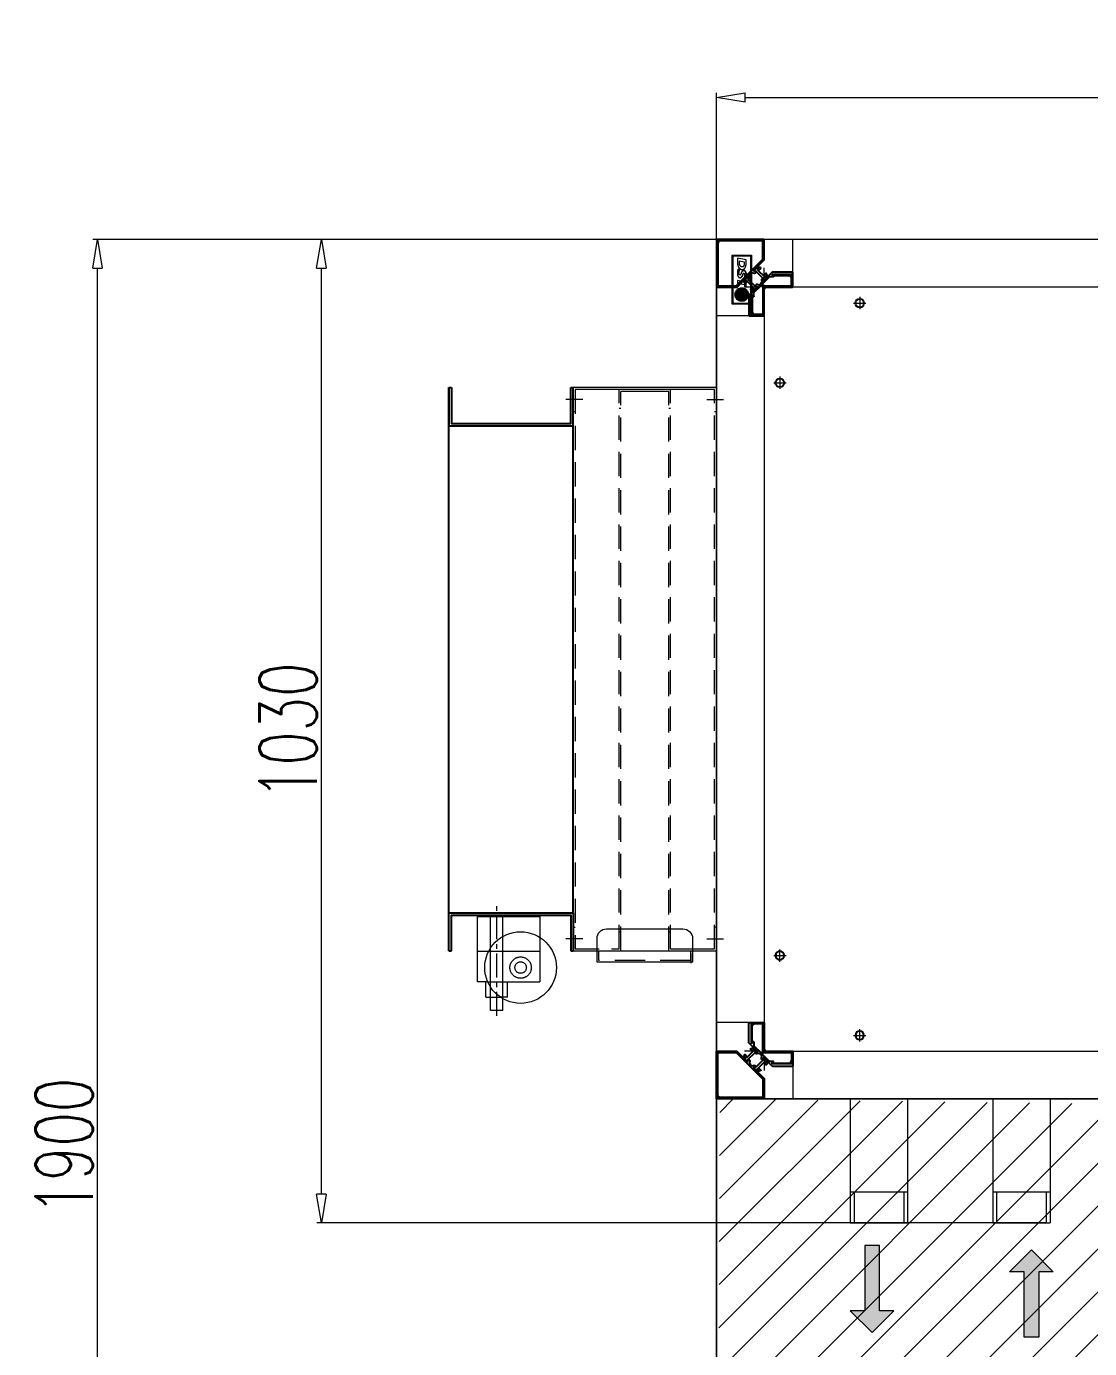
# Model space of a CAD drawing. Header units: millimetres. Extents: x 174875 to 182855, y -330615 to -324972.
# Drawn here: x 176039 to 177153, y -329138 to -327754 of the extents above; entities that cross this region are included whole.
import ezdxf

# ---------------------------------------------------------------- set-up
doc = ezdxf.new("R2010")
doc.units = ezdxf.units.MM
doc.header["$LTSCALE"] = 20
for name, pattern in [('CENTER', [2, 1.25, -0.25, 0.25, -0.25]), ('CENTER2', [28.575, 19.05, -3.175, 3.175, -3.175]), ('HIDDEN', [9.525, 6.35, -3.175]), ('HIDDEN2', [4.7625, 3.175, -1.5875]), ('HIDDENX2', [19.05, 12.7, -6.35]), ('SLD-实线', [0])]:
    doc.linetypes.add(name, pattern=pattern)
doc.layers.get('0').update_dxf_attribs({"lineweight": 15})
for name, color, linetype, lineweight in [('Center', 1, 'CENTER', 9), ('Center2', 1, 'CENTER2', 9), ('cool', 2, 'HIDDEN', 9), ('Dim', 4, 'Continuous', 9), ('Fine', 1, 'Continuous', 9), ('from', 7, 'Continuous', 15), ('Hidden2x', 2, 'HIDDENX2', 9), ('RAHM5', 2, 'HIDDEN2', 9), ('Solid', 7, 'Continuous', 15), ('中心线', 1, 'CENTER', 9), ('型材专用图层', 7, 'Continuous', 15), ('粗实线', 7, 'SLD-实线', 25)]:
    doc.layers.add(name, color=color, linetype=linetype, lineweight=lineweight)
doc.styles.add('.标注TY', font='txt.shx', dxfattribs={"width": 0.7, "bigfont": 'gbcbig.shx'})
doc.dimstyles.new('.60号字体TY$0', dxfattribs={"dimtxt": 60, "dimasz": 30, "dimexe": 5, "dimexo": 0.5, "dimgap": 5, "dimtad": 1, "dimdsep": 46, "dimtxsty": '.标注TY', "dimblk": 'CLOSEDBLANK', "dimcen": 2.5, "dimclrd": 256, "dimclre": 256, "dimclrt": 256, "dimadec": 0, "dimazin": 0, "dimtfac": 1, "dimtmove": 0, "dimatfit": 3, "dimldrblk": 'CLOSEDBLANK', "dimfxl": 1, "dimlwd": -1, "dimlwe": -1, "dimarcsym": 0})

# ---------------------------------------------------------------- blocks, each defined once
blk = doc.blocks.new('SW_CENTERMARKSYMBOL_3')
at = {"layer": '中心线', "color": 0}
for p, q in [((0, 5), (0, 20.5)), ((-5, 0), (-20.5, 0)), ((0, 0), (-2.5, 0)), ((0, 0), (0, 2.5)), ((0, 0), (0, -2.5)), ((0, 0), (2.5, 0)), ((5, 0), (20.5, 0)), ((0, -5), (0, -20.5))]:
    blk.add_line(p, q, dxfattribs=at)
blk = doc.blocks.new('20230916.110026')
at = {"layer": '中心线'}
for p, q in [((99.1, 89.1), (112.1, 89.1)), ((105.6, 95.6), (105.6, 82.6)), ((15.6, 5.6), (28.6, 5.6)), ((22.1, 12.1), (22.1, -0.9))]:
    blk.add_line(p, q, dxfattribs=at)
at = {"layer": '粗实线'}
for centre in [(105.6, 89.1), (22.1, 5.6)]:
    blk.add_circle(centre, 4.5, dxfattribs=at)
at = {"layer": '中心线'}
blk.add_blockref('SW_CENTERMARKSYMBOL_3', (5.6, 105.6), dxfattribs=at)
blk = doc.blocks.new('20230914.152401')
for p, q in [((0, 0), (0, 76)), ((80, 80), (4, 80)), ((80, 30), (80, 80)), ((80, 30), (50, 30)), ((50, 0), (50, 30)), ((50, 0), (0, 0))]:
    blk.add_line(p, q)
blk.add_open_spline([(0, 76), (0.1, 76.5), (0.2, 77.6), (1.1, 78.9), (2.4, 79.8), (3.5, 79.9), (4, 80)], degree=3)
at = {"layer": 'Center2'}
for p, q in [((16.6, 12.4), (16.6, 63.6)), ((16.6, 63.6), (36.6, 63.6)), ((17.5, 62.8), (35.7, 62.8)), ((17.5, 13.2), (17.5, 62.8)), ((31, 58.9), (22.2, 60.6)), ((29.5, 56.3), (23.7, 57.5)), ((35.7, 62.8), (35.7, 13.2)), ((36.6, 63.6), (36.6, 12.4)), ((24.2, 48), (22.8, 49.3)), ((29.2, 49.4), (28.9, 49.2)), ((22.1, 37.3), (22.1, 34.5)), ((29.3, 35.9), (22.1, 37.3)), ((22.1, 34.5), (29.3, 33.1)), ((29.3, 39.3), (29.3, 35.9)), ((31.1, 38.9), (29.3, 39.3)), ((29.3, 33.1), (29.3, 30.4)), ((29.3, 30.4), (31.1, 30)), ((29.4, 40.5), (31.1, 40.1)), ((31.1, 30), (31.1, 38.9)), ((36.6, 12.4), (16.6, 12.4)), ((35.7, 13.2), (17.5, 13.2))]:
    blk.add_line(p, q, dxfattribs=at)
blk.add_circle((26.5, 22.4), 7.07, dxfattribs=at)
for centre, radius, start, end in [((26.5, 22.4), 6.41, 108.577, 126.0196), ((14.5, 24.5), 10.7, 13.5276, 21.3249), ((26.5, 22.4), 6.41, 82.0979, 100.3435), ((14.1, 24.6), 11.6, 7.8448, 16.6749), ((14, 24.5), 14, 15.0099, 17.4541), ((14.1, 24.5), 14.5, 10.3131, 16.2707), ((26.5, 22.4), 6.41, 59.944, 75.7184), ((26.5, 22.4), 6.41, 177.7263, 188.6439), ((26.5, 22.4), 6.41, 169.1076, 169.8032), ((26.5, 22.4), 6.41, 194.7058, 203.8925), ((26.5, 22.4), 6.41, 150.285, 160.9806), ((14.1, 24.6), 8.15, 323.4773, 331.5163), ((26.5, 22.4), 6.41, 213.591, 230.8986), ((26.5, 22.4), 6.41, 135.5027, 144.2715), ((14.3, 24.5), 8.57, 324.6892, 335.5632), ((14.1, 24.6), 8.15, 340.1207, 359.4156), ((14.1, 24.6), 8.15, 8.2595, 15.9179), ((14.3, 24.5), 8.57, 4.9867, 16.4021), ((14.5, 24.5), 10.7, 318.1507, 326.2785), ((14.3, 24.5), 8.57, 345.4556, 356.3315), ((26.5, 22.4), 6.41, 239.938, 258.3849), ((14.1, 24.6), 11.6, 324.3309, 332.4747), ((14.5, 24.5), 10.7, 333.3058, 346.8094), ((14.1, 24.6), 11.6, 339.1422, 346.8053), ((14.5, 24.5), 10.7, 353.5448, 6.4503), ((14, 24.5), 14, 323.0287, 326.4235), ((14.1, 24.6), 11.6, 353.6952, 1.5796), ((14.1, 24.5), 14.5, 324.0887, 330.5035), ((26.5, 22.4), 6.41, 264.641, 280.4723), ((14, 24.5), 14, 331.2041, 340.3573), ((14.1, 24.5), 14.5, 335.375, 342.0402), ((14, 24.5), 14, 345.977, 354.7493), ((14, 24.5), 14, 0.6216, 9.2049), ((14.1, 24.5), 14.5, 347.2318, 353.8189), ((26.5, 22.4), 6.41, 287.2151, 291.3775), ((14.1, 24.5), 14.5, 358.6925, 5.3237), ((14.6, 24.6), 16.5, 330.0669, 335.1553), ((14.7, 24.5), 16.9, 333.1303, 337.3277), ((26.5, 22.4), 6.41, 300.9733, 311.0965), ((14.6, 24.6), 16.5, 340.2612, 347.1517), ((26.5, 22.4), 6.41, 47.2591, 52.9763), ((14.6, 24.6), 16.5, 4.2394, 8.5697), ((14.7, 24.5), 16.9, 342.1343, 347.4054), ((14.6, 24.6), 16.5, 352.0539, 359.1488), ((26.5, 22.4), 6.41, 316.2495, 326.3707), ((14.7, 24.5), 16.9, 2.2264, 6.1797), ((26.5, 22.4), 6.41, 29.0078, 38.3367), ((14.7, 24.5), 16.9, 352.5463, 357.902), ((26.5, 22.4), 6.41, 332.7338, 338.859), ((26.5, 22.4), 6.41, 14.6549, 23.3331), ((26.5, 22.4), 6.41, 344.127, 355.8051), ((26.5, 22.4), 6.41, 1.3408, 8.7575)]:
    blk.add_arc(centre, radius, start, end, dxfattribs=at)
for points, knots in [([(22.2, 60.6), (22.2, 59.8), (22.1, 58.1), (22, 55.6), (22.3, 53.3), (23, 51.3), (24.1, 49.7), (25.7, 48.6), (27.4, 48.6), (28.8, 49.1), (29.8, 49.9), (30.4, 51), (31, 52.9), (31.3, 55.5), (31.1, 57.7), (31, 58.9)], [0, 0, 0, 0, 0.093743, 0.187488, 0.281183, 0.351524, 0.42189, 0.492191, 0.562334, 0.60939, 0.656365, 0.703235, 0.750325, 0.875078, 1, 1, 1, 1]), ([(23.7, 57.5), (23.7, 56.9), (23.6, 55.6), (23.9, 53.6), (25, 52.3), (26.1, 51.7), (27, 51.6), (27.7, 51.7), (28.5, 52), (29.3, 53), (29.6, 54.6), (29.5, 55.8), (29.5, 56.3)], [0, 0, 0, 0, 0.140716, 0.280942, 0.421244, 0.49092, 0.562109, 0.609483, 0.656011, 0.750071, 0.874889, 1, 1, 1, 1]), ([(22.8, 49.3), (22.5, 48.5), (22, 47.1), (22, 45.1), (22.1, 43.5), (22.2, 42.3), (22.8, 41.3), (23.4, 40.6), (24.1, 40.1), (24.9, 40), (25.7, 40.2), (26.4, 40.8), (27, 41.6), (27.5, 42.9), (27.8, 44), (28.2, 44.7), (28.5, 44.8), (28.7, 44.8), (29, 44.8), (29.3, 44.3), (29.4, 43.4), (29.4, 42), (29.4, 41.1), (29.4, 40.5)], [0, 0, 0, 0, 0.105326, 0.210557, 0.269959, 0.328741, 0.375109, 0.422334, 0.456894, 0.492399, 0.52708, 0.562708, 0.614961, 0.667509, 0.750007, 0.765627, 0.78141, 0.789369, 0.797148, 0.812854, 0.865032, 0.917532, 1, 1, 1, 1]), ([(31.1, 40.1), (31.1, 40.8), (31.2, 42.3), (31.2, 44.2), (30.8, 45.6), (30.4, 46.6), (29.6, 47.5), (28.7, 47.8), (27.8, 47.7), (27, 47.1), (26.2, 45.9), (25.8, 44.5), (25.3, 43.5), (25, 43.2), (24.8, 43), (24.6, 43), (24.2, 43.1), (23.9, 43.6), (23.6, 44.4), (23.6, 46), (24, 47.2), (24.2, 48)], [0, 0, 0, 0, 0.105642, 0.211237, 0.26401, 0.316814, 0.369518, 0.421958, 0.457097, 0.491977, 0.562613, 0.656463, 0.703357, 0.715359, 0.726994, 0.738751, 0.750755, 0.781475, 0.812591, 0.875377, 1, 1, 1, 1]), ([(24.8, 43), (24.8, 43), (24.9, 43), (25, 43.1), (25.1, 43.2), (25.1, 43.2)], [0, 0, 0, 0, 0.039655, 0.70753, 1, 1, 1, 1]), ([(28.2, 44.6), (28.1, 44.5), (27.6, 43.8), (27.4, 42.4), (26.7, 41), (26.1, 40.6), (26, 40.5)], [0, 0, 0, 0, 0.049887, 0.545355, 0.932005, 1, 1, 1, 1]), ([(27.3, 47.3), (27.5, 47.4), (27.8, 47.7), (28.7, 47.8), (29.6, 47.5), (30.6, 46.3), (31.2, 44.5), (31.2, 42.3), (31.1, 40.8), (31.1, 40.1)], [0, 0, 0, 0, 0.059082, 0.131482, 0.239528, 0.34812, 0.564768, 0.782336, 1, 1, 1, 1]), ([(25.3, 28.7), (25.4, 28.6), (25.4, 28.5), (25.5, 28.4), (25.6, 28.3), (25.9, 28.3), (26.4, 28.3), (27, 28.3), (27.4, 28.2), (27.5, 28.1)], [0, 0, 0, 0, 0.064835, 0.125549, 0.188639, 0.250649, 0.500915, 0.752172, 1, 1, 1, 1]), ([(27.5, 28.1), (27.2, 28.2), (26.6, 28.4), (25.9, 28.3), (25.6, 28.3), (25.5, 28.4), (25.4, 28.5), (25.4, 28.6), (25.3, 28.7)], [0, 0, 0, 0, 0.497414, 0.748515, 0.810731, 0.874032, 0.934949, 1, 1, 1, 1]), ([(25.3, 27.9), (25.4, 27.8), (25.8, 27.6), (26.4, 27.7), (26.8, 27.7), (27.2, 27.6), (27.4, 27.6), (27.5, 27.5), (27.5, 27.4), (27.5, 27.3), (27.4, 27.2), (27.3, 27.1), (27, 27), (26.4, 26.8), (25.9, 26.4), (25.6, 26.2)], [0, 0, 0, 0, 0.123108, 0.249347, 0.374166, 0.436463, 0.46823, 0.499605, 0.515911, 0.531572, 0.54721, 0.563188, 0.625645, 0.750445, 1, 1, 1, 1]), ([(28.4, 27.1), (28.6, 27.3), (29, 27.6), (29.5, 27.8), (29.7, 27.9)], [0, 0, 0, 0, 0.558813, 1, 1, 1, 1]), ([(20.2, 21.4), (20.4, 21.4), (20.7, 21.3), (21, 21.3), (21.1, 21.4), (21.2, 21.5), (21.2, 21.7), (20.9, 21.9), (20.5, 22.2), (20.2, 22.5), (20.1, 22.6)], [0, 0, 0, 0, 0.250622, 0.344853, 0.368506, 0.391067, 0.439928, 0.593807, 0.752375, 1, 1, 1, 1]), ([(22.2, 24.5), (22.1, 24.4), (21.8, 24.1), (21.2, 24), (20.6, 23.9), (20.3, 23.7), (20.2, 23.6)], [0, 0, 0, 0, 0.278304, 0.560383, 0.784062, 1, 1, 1, 1]), ([(20.2, 23.5), (20.5, 23.2), (20.9, 22.8), (21.5, 22.3), (21.7, 22), (21.8, 21.8)], [0, 0, 0, 0, 0.5566654, 0.7790892, 1, 1, 1, 1]), ([(21.8, 21.8), (21.7, 22), (21.5, 22.4), (20.8, 22.8), (20.4, 23.2), (20.2, 23.5)], [0, 0, 0, 0, 0.280004, 0.562578, 1, 1, 1, 1]), ([(21.3, 20.7), (21.1, 20.7), (20.8, 20.7), (20.4, 20.7), (20.3, 20.7)], [0, 0, 0, 0, 0.5599407, 1, 1, 1, 1]), ([(20.4, 24.5), (20.7, 24.5), (21.1, 24.6), (21.6, 24.8), (21.8, 24.9), (21.9, 25.1), (21.8, 25.2), (21.8, 25.3), (21.7, 25.4), (21.4, 25.5), (21.2, 25.5), (20.9, 25.5)], [0, 0, 0, 0, 0.314062, 0.437625, 0.561039, 0.60854, 0.631069, 0.653957, 0.702773, 0.752043, 1, 1, 1, 1]), ([(23.4, 18.6), (23, 18.6), (22.4, 18.7), (21.8, 18.9), (21.4, 19), (21.2, 18.9), (21.2, 18.8)], [0, 0, 0, 0, 0.497695, 0.748736, 0.876336, 1, 1, 1, 1]), ([(21.3, 26.1), (21.5, 26.1), (21.8, 26.1), (22, 25.9), (22.2, 25.8)], [0, 0, 0, 0, 0.55805, 1, 1, 1, 1]), ([(22.2, 25.8), (22, 25.9), (21.8, 26.1), (21.4, 26.1), (21.3, 26.1)], [0, 0, 0, 0, 0.560096, 1, 1, 1, 1]), ([(22.1, 21), (22.4, 20.7), (22.7, 20.3), (23.2, 19.9), (23.4, 19.7), (23.4, 19.5), (23.4, 19.4), (23.4, 19.3), (23.3, 19.2), (23.1, 19.2), (22.8, 19.3), (22.2, 19.5), (21.7, 19.5), (21.3, 19.6)], [0, 0, 0, 0, 0.248314, 0.373478, 0.436119, 0.468379, 0.499485, 0.515421, 0.53121, 0.562519, 0.625681, 0.750656, 1, 1, 1, 1]), ([(22.5, 26.9), (22.7, 26.8), (23, 26.6), (23.6, 26.7), (24.1, 26.7), (24.4, 26.6), (24.6, 26.5), (24.7, 26.4), (24.7, 26.3), (24.6, 26.1), (24.5, 26), (24.2, 25.9), (23.7, 25.7), (23.2, 25.4), (22.9, 25.3)], [0, 0, 0, 0, 0.123361, 0.248792, 0.374043, 0.436042, 0.468003, 0.498078, 0.530906, 0.561854, 0.591938, 0.624463, 0.750042, 1, 1, 1, 1]), ([(22.9, 24), (23.2, 23.8), (23.7, 23.5), (24.2, 23.2), (24.5, 23.1), (24.6, 22.9), (24.6, 22.8), (24.6, 22.7), (24.6, 22.6), (24.4, 22.5), (24.1, 22.5), (23.5, 22.5), (23, 22.4), (22.6, 22.4)], [0, 0, 0, 0, 0.2494467, 0.3742887, 0.4443229, 0.4721389, 0.5003434, 0.5157386, 0.5311693, 0.5636012, 0.6264707, 0.7513308, 1, 1, 1, 1]), ([(24.9, 22.1), (24.7, 22), (24.4, 21.8), (23.8, 21.9), (23.3, 21.9), (22.9, 21.8), (22.7, 21.7), (22.6, 21.6), (22.6, 21.5), (22.6, 21.4), (22.7, 21.2), (23, 21), (23.5, 20.6), (23.8, 20.1), (24, 19.7)], [0, 0, 0, 0, 0.124495, 0.249684, 0.374831, 0.444847, 0.472617, 0.500416, 0.516182, 0.531206, 0.563755, 0.627147, 0.751775, 1, 1, 1, 1]), ([(22.6, 21.5), (22.6, 21.5), (22.6, 21.5), (22.7, 21.6), (22.7, 21.7), (22.8, 21.7), (22.9, 21.7)], [0, 0, 0, 0, 0.056841, 0.24878, 0.677408, 1, 1, 1, 1]), ([(22.7, 27.5), (22.9, 27.4), (23.3, 27.2), (24.1, 27.4), (24.6, 27.2), (24.9, 27)], [0, 0, 0, 0, 0.274321, 0.562973, 1, 1, 1, 1]), ([(24.9, 27), (24.5, 27.2), (23.9, 27.4), (23.2, 27.3), (22.9, 27.5), (22.7, 27.5)], [0, 0, 0, 0, 0.557146, 0.782697, 1, 1, 1, 1]), ([(25.1, 25.7), (24.8, 25.5), (24.3, 25.2), (23.7, 25), (23.3, 24.8), (23.2, 24.7), (23.1, 24.7), (23.1, 24.6), (23.1, 24.6), (23.1, 24.5), (23.2, 24.5), (23.3, 24.4), (23.5, 24.3), (23.8, 24.1), (24.4, 23.9), (24.9, 23.6), (25.1, 23.3)], [0, 0, 0, 0, 0.247907, 0.372871, 0.434636, 0.468072, 0.479207, 0.489111, 0.497735, 0.509355, 0.523208, 0.54851, 0.591912, 0.657915, 0.781436, 1, 1, 1, 1]), ([(25.1, 23.3), (24.8, 23.6), (24.3, 24), (23.6, 24.3), (23.3, 24.4), (23.2, 24.5), (23.1, 24.5), (23.1, 24.6), (23.1, 24.6), (23.1, 24.7), (23.2, 24.7), (23.3, 24.8), (23.4, 24.8), (23.4, 24.8)], [0, 0, 0, 0, 0.477896, 0.682308, 0.785923, 0.831278, 0.84613, 0.859424, 0.87421, 0.89119, 0.910278, 0.967602, 1, 1, 1, 1]), ([(25.7, 16.8), (25.3, 16.8), (24.6, 16.9), (24, 17.2), (23.6, 17.2), (23.4, 17.1), (23.3, 17.1), (23.3, 17), (23.3, 16.9), (23.3, 16.8)], [0, 0, 0, 0, 0.4170687, 0.7482125, 0.8109013, 0.8735668, 0.9056806, 0.937199, 1, 1, 1, 1]), ([(23.3, 16.8), (23.3, 16.9), (23.3, 17), (23.3, 17.1), (23.4, 17.1), (23.5, 17.2), (23.6, 17.2)], [0, 0, 0, 0, 0.340471, 0.511345, 0.685448, 1, 1, 1, 1]), ([(24.4, 19.2), (24.5, 19), (24.6, 18.7), (25.1, 18.3), (25.4, 18), (25.6, 17.8), (25.7, 17.7), (25.7, 17.6), (25.7, 17.5), (25.7, 17.5), (25.6, 17.4), (25.6, 17.4), (25.5, 17.3), (25.4, 17.3), (25.1, 17.5), (24.6, 17.6), (24.1, 17.8), (23.7, 17.8), (23.6, 17.8)], [0, 0, 0, 0, 0.120959, 0.247219, 0.369096, 0.434264, 0.450529, 0.46566, 0.48072, 0.496925, 0.513097, 0.527942, 0.542454, 0.55778, 0.626918, 0.751418, 0.875626, 1, 1, 1, 1]), ([(23.6, 17.8), (23.9, 17.7), (24.5, 17.6), (25, 17.5), (25.2, 17.4)], [0, 0, 0, 0, 0.663644, 1, 1, 1, 1]), ([(25.4, 21.9), (25.7, 21.7), (26.1, 21.3), (26.7, 21.1), (27, 20.9), (27.1, 20.8), (27.1, 20.7), (27.1, 20.6), (27.1, 20.5), (27.1, 20.5), (27, 20.5), (26.9, 20.5), (26.5, 20.5), (25.9, 20.4), (25.3, 20.4), (25, 20.4)], [0, 0, 0, 0, 0.247849, 0.372578, 0.435376, 0.466706, 0.483113, 0.499964, 0.510498, 0.520212, 0.52991, 0.563008, 0.625765, 0.75051, 1, 1, 1, 1]), ([(27.2, 19.8), (26.8, 19.8), (26.3, 19.7), (25.6, 19.8), (25.2, 19.8), (25.1, 19.7), (25, 19.7), (25, 19.6), (25, 19.5), (25.1, 19.3), (25.3, 19.1), (25.8, 18.6), (26.1, 18.1), (26.3, 17.8)], [0, 0, 0, 0, 0.249641, 0.374875, 0.437498, 0.469119, 0.484623, 0.500559, 0.532025, 0.562619, 0.626984, 0.751989, 1, 1, 1, 1]), ([(25, 19.6), (25, 19.6), (25, 19.6), (25, 19.7), (25.1, 19.7), (25.2, 19.8), (25.2, 19.8), (25.2, 19.8)], [0, 0, 0, 0, 0.121459, 0.313921, 0.501157, 0.883043, 1, 1, 1, 1]), ([(25.7, 24.9), (26.1, 24.8), (26.6, 24.6), (27.2, 24.4), (27.5, 24.2), (27.7, 24.1), (27.7, 24), (27.7, 23.9), (27.7, 23.8), (27.5, 23.7), (27.2, 23.6), (26.5, 23.6), (26, 23.4), (25.7, 23.3)], [0, 0, 0, 0, 0.249064, 0.374289, 0.436847, 0.468145, 0.500637, 0.515855, 0.530657, 0.563345, 0.627767, 0.75222, 1, 1, 1, 1]), ([(28, 23.2), (27.6, 23.1), (27, 23), (26.4, 22.9), (26.1, 22.8), (25.9, 22.7), (25.9, 22.7), (25.8, 22.5), (25.9, 22.4), (26, 22.2), (26.3, 22.1), (26.9, 21.8), (27.3, 21.4), (27.6, 21.1)], [0, 0, 0, 0, 0.248338, 0.373091, 0.436219, 0.451697, 0.467201, 0.499295, 0.531164, 0.56123, 0.625683, 0.751021, 1, 1, 1, 1]), ([(25.9, 22.4), (25.9, 22.4), (25.8, 22.4), (25.8, 22.5), (25.9, 22.7), (25.9, 22.7), (26, 22.8), (26.1, 22.8), (26.1, 22.8)], [0, 0, 0, 0, 0.024585, 0.278089, 0.53338, 0.656711, 0.77983, 1, 1, 1, 1]), ([(27.8, 26.8), (27.5, 26.6), (27, 26.3), (26.5, 26), (26.2, 25.9), (26.1, 25.8), (26, 25.7), (26, 25.6), (26.1, 25.4), (26.3, 25.3), (26.6, 25.2), (27.2, 25.1), (27.7, 24.8), (28, 24.7)], [0, 0, 0, 0, 0.249909, 0.375069, 0.438615, 0.454061, 0.46952, 0.501531, 0.53276, 0.563412, 0.628159, 0.752211, 1, 1, 1, 1]), ([(26.1, 25.4), (26.1, 25.4), (26.1, 25.5), (26, 25.6), (26, 25.7), (26.1, 25.8), (26.2, 25.8), (26.2, 25.9), (26.3, 25.9)], [0, 0, 0, 0, 0.026438, 0.247997, 0.475102, 0.584784, 0.694366, 1, 1, 1, 1]), ([(26.1, 26.5), (26.2, 26.6), (26.5, 26.9), (27, 27), (27.2, 27.1), (27.2, 27.1)], [0, 0, 0, 0, 0.4953764, 0.9473154, 1, 1, 1, 1]), ([(27.7, 16.1), (27.4, 16.3), (27.1, 16.6), (26.9, 17.1), (26.8, 17.4)], [0, 0, 0, 0, 0.562133, 1, 1, 1, 1]), ([(28, 20), (28.1, 19.9), (28.3, 19.5), (28.8, 19.2), (29.2, 19), (29.4, 18.8), (29.6, 18.6), (29.6, 18.5), (29.5, 18.4), (29.5, 18.4), (29.3, 18.3), (29, 18.4), (28.3, 18.5), (27.7, 18.5), (27.3, 18.5)], [0, 0, 0, 0, 0.124817, 0.249442, 0.374389, 0.436762, 0.468114, 0.50005, 0.515692, 0.530878, 0.563246, 0.625218, 0.750475, 1, 1, 1, 1]), ([(29.5, 17.7), (29.1, 17.7), (28.5, 17.7), (27.9, 17.8), (27.6, 17.9), (27.4, 17.8), (27.4, 17.8), (27.3, 17.7), (27.3, 17.6), (27.3, 17.4), (27.5, 17.2), (27.8, 16.8), (28.2, 16.5), (28.4, 16.2)], [0, 0, 0, 0, 0.280736, 0.420975, 0.491184, 0.509412, 0.526933, 0.544177, 0.562303, 0.614978, 0.668206, 0.750463, 1, 1, 1, 1]), ([(28.6, 22.9), (28.7, 22.8), (29, 22.5), (29.5, 22.3), (30, 22.2), (30.3, 22), (30.4, 21.9), (30.5, 21.8), (30.5, 21.7), (30.4, 21.6), (30.3, 21.5), (29.9, 21.4), (29.3, 21.5), (28.7, 21.4), (28.3, 21.3)], [0, 0, 0, 0, 0.12385, 0.249765, 0.374988, 0.437326, 0.469501, 0.500888, 0.516585, 0.532518, 0.563818, 0.626617, 0.751957, 1, 1, 1, 1]), ([(30.6, 21), (30.2, 20.9), (29.7, 20.8), (29, 20.8), (28.7, 20.8), (28.5, 20.7), (28.4, 20.5), (28.4, 20.4), (28.5, 20.3), (28.6, 20.2), (28.8, 20), (29.4, 19.7), (29.8, 19.3), (30.1, 19.1)], [0, 0, 0, 0, 0.249115, 0.37408, 0.436601, 0.468121, 0.499016, 0.531319, 0.562704, 0.593329, 0.625143, 0.751672, 1, 1, 1, 1]), ([(28.5, 20.5), (28.5, 20.5), (28.5, 20.6), (28.5, 20.7), (28.6, 20.7), (28.7, 20.8), (28.7, 20.8)], [0, 0, 0, 0, 0.042156, 0.410259, 0.7858, 1, 1, 1, 1]), ([(28.6, 25.9), (29, 25.7), (29.5, 25.5), (30.2, 25.4), (30.5, 25.3), (30.7, 25.2), (30.7, 25.1), (30.7, 25), (30.7, 24.9), (30.5, 24.8), (30.2, 24.7), (29.5, 24.6), (29, 24.4), (28.7, 24.2)], [0, 0, 0, 0, 0.249452, 0.375302, 0.437447, 0.468826, 0.500194, 0.515589, 0.531872, 0.564572, 0.627321, 0.752399, 1, 1, 1, 1]), ([(31, 25.8), (30.6, 25.9), (30, 26), (29.4, 26.2), (29, 26.3), (28.9, 26.4), (28.8, 26.6), (28.9, 26.8), (29.1, 26.9), (29.6, 27.1), (30, 27.3), (30.4, 27.5)], [0, 0, 0, 0, 0.280931, 0.421163, 0.49239, 0.527607, 0.563084, 0.609783, 0.656414, 0.750349, 1, 1, 1, 1]), ([(31, 24.4), (30.7, 24.2), (30.2, 24), (29.5, 23.9), (29.2, 23.8), (29, 23.7), (29, 23.5), (29, 23.4), (29.1, 23.2), (29.4, 23.1), (30.1, 22.9), (30.6, 22.6), (30.9, 22.3)], [0, 0, 0, 0, 0.248577, 0.374047, 0.436803, 0.467904, 0.499543, 0.530751, 0.562272, 0.625132, 0.750641, 1, 1, 1, 1]), ([(29, 23.6), (29, 23.6), (29, 23.7), (29.1, 23.8), (29.2, 23.8), (29.3, 23.8)], [0, 0, 0, 0, 0.208422, 0.602053, 1, 1, 1, 1]), ([(30.7, 17.5), (30.6, 17.6), (30.4, 17.7), (30.4, 17.9), (30.3, 18)], [0, 0, 0, 0, 0.552498, 1, 1, 1, 1]), ([(30.8, 19.3), (31.1, 19.4), (31.5, 19.4), (32, 19.4), (32.2, 19.4)], [0, 0, 0, 0, 0.560029, 1, 1, 1, 1]), ([(31.8, 18.8), (31.7, 18.8), (31.4, 18.8), (31, 18.8), (30.8, 18.7), (30.8, 18.6), (30.7, 18.4), (30.8, 18.2), (31, 18), (31.1, 17.9)], [0, 0, 0, 0, 0.2811934, 0.4225006, 0.5610579, 0.6081479, 0.6556267, 0.7494162, 1, 1, 1, 1]), ([(32.5, 20.1), (32.2, 20.2), (31.8, 20.4), (31.4, 20.7), (31.2, 20.8)], [0, 0, 0, 0, 0.5601704, 1, 1, 1, 1]), ([(31.5, 22.3), (31.7, 22.4), (32.2, 22.5), (32.7, 22.5), (32.9, 22.5)], [0, 0, 0, 0, 0.560182, 1, 1, 1, 1]), ([(32.9, 22.5), (32.6, 22.5), (32.2, 22.5), (31.7, 22.4), (31.5, 22.3)], [0, 0, 0, 0, 0.55944, 1, 1, 1, 1]), ([(32.9, 21.9), (32.6, 21.9), (32.3, 21.9), (31.8, 21.8), (31.7, 21.7), (31.6, 21.6), (31.5, 21.5), (31.5, 21.4), (31.6, 21.3), (31.7, 21.1), (32.1, 20.9), (32.4, 20.7), (32.7, 20.6)], [0, 0, 0, 0, 0.249317, 0.372099, 0.435542, 0.467394, 0.495392, 0.529362, 0.568384, 0.629217, 0.751244, 1, 1, 1, 1]), ([(31.6, 25.2), (31.7, 25.2), (31.9, 25.4), (32, 25.4), (32.1, 25.5)], [0, 0, 0, 0, 0.559914, 1, 1, 1, 1]), ([(32.8, 23.3), (32.6, 23.4), (32.1, 23.5), (31.8, 23.8), (31.6, 23.9)], [0, 0, 0, 0, 0.560472, 1, 1, 1, 1]), ([(32.4, 24.9), (32.2, 24.8), (32.1, 24.8), (31.9, 24.7), (31.8, 24.6), (31.8, 24.5), (31.8, 24.4), (31.9, 24.3), (32.1, 24.2), (32.3, 24.1), (32.6, 24), (32.7, 24)], [0, 0, 0, 0, 0.248565, 0.34302, 0.366269, 0.390168, 0.436962, 0.526057, 0.614231, 0.753183, 1, 1, 1, 1]), ([(32.7, 24), (32.5, 24.1), (32.3, 24.1), (32, 24.3), (31.8, 24.4), (31.8, 24.5), (31.8, 24.6), (31.8, 24.6), (31.9, 24.7), (31.9, 24.7)], [0, 0, 0, 0, 0.452587, 0.652141, 0.809827, 0.877186, 0.911588, 0.945053, 1, 1, 1, 1])]:
    blk.add_open_spline(points, degree=3, knots=knots, dxfattribs=at)
at = {"layer": 'Defpoints', "color": 251}
blk.add_lwpolyline([(4, 80), (0, 80), (0, 75)], dxfattribs=at)
blk = doc.blocks.new('20230914.152449')
for p, q in [((0, 30), (0, 80)), ((0, 80), (76, 80)), ((80, 0), (80, 76)), ((0, 30), (30, 30)), ((30, 0), (30, 30)), ((30, 0), (80, 0))]:
    blk.add_line(p, q)
blk.add_open_spline([(80, 76), (79.9, 76.5), (79.8, 77.6), (78.9, 78.9), (77.6, 79.8), (76.5, 79.9), (76, 80)], degree=3)
at = {"layer": 'Defpoints', "color": 251}
blk.add_lwpolyline([(75.8, 80), (80, 80), (80, 76)], dxfattribs=at)
blk = doc.blocks.new('新型材三通')
at = {"layer": '粗实线'}
h = blk.add_hatch(dxfattribs=at)
h.set_pattern_fill('ANSI31', color=1, scale=0.2, style=0)
h.set_pattern_definition([(45, (-36338.5513, 13786.73324), (-0.449012806, 0.449012806), [])])
h.paths.add_polyline_path([(37.5, 78.4), (36.5, 78.4), (36.5, 59.3), (37.5, 59.3)])
h.paths.add_polyline_path([(78.4, 36.5), (78.4, 37.5), (58.7, 37.5), (58.7, 36.5)])
at = {"layer": '型材专用图层', "color": 8, "lineweight": 5, "ltscale": 5}
for p, q in [((0, 49.2), (0, 50)), ((0.8, 50), (0, 50)), ((0, 4), (0, 0)), ((4, 0), (0, 0)), ((49.2, 0), (50, 0)), ((50, 0.8), (50, 0))]:
    blk.add_line(p, q, dxfattribs=at)
at = {"layer": '粗实线'}
for points in [[(37.2, 53.1), (35.8, 52.4, 0.548619), (35.7, 51.9), (37.8, 50.1), (39.5, 53.1), (43.3, 49.3), (40.8, 48.7, 0.585258), (40.7, 48.3), (41.7, 47.3, 0.261625), (42.7, 47.1), (45, 47.6), (47.6, 45), (45, 47.6), (47.6, 45), (47.1, 42.7, 0.261625), (47.3, 41.7), (48.3, 40.7, 0.585258), (48.7, 40.8), (49.3, 43.3), (53.1, 39.5), (50.1, 37.8), (51.9, 35.7, 0.548619), (52.4, 35.8), (53.1, 37.2, 0.315299), (53.1, 37.4), (53, 37.5, -0.414214), (53, 37.7), (53.7, 38.4, -0.414214), (54.1, 38.4), (58.4, 34.2, 0.198936), (58.9, 34), (65.3, 34), (79.2, 34, 0.414214), (80, 34.8), (80, 49.2, 0.414214), (79.2, 50), (64.7, 50), (52.5, 50, -0.414214), (50, 52.5), (50, 65.3), (50, 79.2, 0.414214), (49.2, 80), (34.8, 80, 0.414214), (34, 79.2), (34, 64.7), (34, 58.9, 0.198912), (34.2, 58.4), (38.4, 54.1, -0.414214), (38.4, 53.7), (37.7, 53, -0.414214), (37.5, 53), (37.4, 53.1, 0.315299)], [(36.5, 58.6, 0.414214), (36.6, 58.5), (37.9, 58.5, 0.414214), (38, 58.6), (38, 59.4, -0.414214), (38.5, 59.9, -0.414214), (39, 59.4), (39, 56.2, 0.198912), (39.2, 55.6), (46.5, 48.4, 0.414424), (47.3, 48.4), (48.3, 49.4, 0.200991), (48.5, 49.8), (48.5, 78, 0.414214), (48, 78.5), (39.2, 78.5, 0.414214), (39, 78.3), (39, 77.9, -0.414214), (38.5, 77.4, -0.414214), (38, 77.9), (38, 78.4, 0.414214), (37.9, 78.5), (36.6, 78.5, 0.414214), (36.5, 78.4)], [(0.8, 50, 0.414214), (0, 49.2), (0, 4, 0.414214), (4, 0), (49.2, 0, 0.414214), (50, 0.8), (50, 20.9, 0.198912), (49.7, 21.6), (43.5, 27.8, -0.414214), (43.5, 28.2), (44.4, 29.1, -0.414214), (44.7, 29.1), (44.7, 29.1, 0.315299), (44.9, 29), (46.4, 29.7, 0.548619), (46.4, 30.2), (44.3, 32), (42.6, 29.1), (38.8, 32.8), (41.3, 33.4, 0.585258), (41.4, 33.8), (40.4, 34.8, 0.261625), (39.5, 35.1), (37.2, 34.5), (34.5, 37.2), (35.1, 39.5, 0.261625), (34.8, 40.4), (33.8, 41.4, 0.585258), (33.4, 41.3), (32.8, 38.8), (29.1, 42.6), (32, 44.3), (30.2, 46.4, 0.548619), (29.7, 46.4), (29, 44.9, 0.315299), (29.1, 44.7), (29.1, 44.7, -0.414214), (29.1, 44.4), (28.2, 43.5, -0.414214), (27.8, 43.5), (21.6, 49.7, 0.198912), (20.9, 50)]]:
    blk.add_lwpolyline(points, format="xyb", close=True, dxfattribs=at)
blk.add_lwpolyline([(36.5, 59.3), (37.5, 59.3), (37.5, 78.4), (36.5, 78.4)], close=True, dxfattribs=at)
for points in [[(47.6, 21.6), (21, 48.2, 0.198912), (20.3, 48.5), (2, 48.5, 0.414214), (1.5, 48), (1.5, 4, 0.414214), (4, 1.5), (48, 1.5, 0.414214), (48.5, 2), (48.5, 20.3, 0.198912), (48.2, 21), (21.6, 47.6)], [(59.4, 39.1), (56.1, 39.1, -0.198912), (55.5, 39.3), (48.4, 46.5, -0.414424), (48.4, 47.3), (49.4, 48.3, -0.200991), (49.8, 48.5), (78, 48.5, -0.414214), (78.5, 48), (78.5, 39.2, -0.414214), (78.3, 39), (77.9, 39, 0.414214), (77.4, 38.5, 0.414214), (77.9, 38), (78.4, 38, -0.414214), (78.5, 37.9)], [(59.4, 39.1, -0.414214), (59.9, 38.6, -0.414214), (59.4, 38.1), (58.6, 38.1, 0.414214), (58.5, 38), (58.5, 36.7, 0.414239), (58.7, 36.5)], [(78.4, 36.5), (58.7, 36.5), (58.7, 37.5), (78.4, 37.5), (78.4, 36.5, 0.414214), (78.5, 36.6), (78.5, 37.9)]]:
    blk.add_lwpolyline(points, format="xyb", dxfattribs=at)
at = {"layer": '粗实线', "color": 1}
for points in [[(33.4, 41.7, 0.131829), (33.4, 41.6), (32.9, 39.8, -0.125779), (32.8, 39.7), (32.7, 39.5, -0.414214), (32.1, 39.5), (29.7, 42, -0.414214), (29.7, 42.5), (29.9, 42.7, -0.125778), (29.9, 42.7), (31.7, 43.2, 0.131829), (31.9, 43.3), (38.8, 50.2, 0.131829), (38.9, 50.4), (39.4, 52.2, -0.125778), (39.5, 52.3), (39.6, 52.4, -0.414214), (40.2, 52.4), (42.6, 50, -0.414214), (42.6, 49.4), (42.4, 49.3, -0.125779), (42.3, 49.3), (40.5, 48.8, 0.131829), (40.4, 48.7), (33.4, 41.7)], [(39.5, 32.7), (39.7, 32.8, -0.125779), (39.8, 32.9), (41.6, 33.4, 0.131829), (41.7, 33.4), (48.7, 40.4, 0.131829), (48.8, 40.5), (49.3, 42.3, -0.125779), (49.3, 42.4), (49.4, 42.6, -0.414214), (50, 42.6), (52.4, 40.2, -0.414214), (52.4, 39.6), (52.3, 39.5, -0.125778), (52.2, 39.4), (50.4, 38.9, 0.131829), (50.2, 38.8), (43.3, 31.9, 0.131829), (43.2, 31.7), (42.7, 29.9, -0.125778), (42.7, 29.9), (42.5, 29.7, -0.414214), (42, 29.7), (39.5, 32.1)]]:
    blk.add_lwpolyline(points, format="xyb", dxfattribs=at)
blk.add_arc((39.8, 32.4), 0.4, 135, 225, dxfattribs=at)
blk = doc.blocks.new('20250611.110822')
at = {"layer": 'Center'}
for p, q in [((17.7, 590.4), (0, 590.4)), ((147.3, 590.4), (165, 590.4)), ((17.7, 25.4), (0, 25.4)), ((147.3, 25.4), (165, 25.4))]:
    blk.add_line(p, q, dxfattribs=at)
at = {"layer": 'Hidden2x'}
for p, q in [((155.5, 600.9), (9.5, 600.9)), ((107.5, 598.9), (57.5, 598.9)), ((7.5, 577.9), (9.5, 577.9)), ((57.5, 580.9), (55.5, 580.9)), ((109.5, 580.9), (107.5, 580.9)), ((155.5, 577.9), (157.5, 577.9)), ((7.5, 37.9), (9.5, 37.9)), ((55.5, 32.9), (57.5, 32.9)), ((107.5, 32.9), (109.5, 32.9)), ((157.5, 37.9), (155.5, 37.9)), ((109.5, 14.9), (155.5, 14.9))]:
    blk.add_line(p, q, dxfattribs=at)
at = {"layer": 'Hidden2x', "ltscale": 0.1}
for p, q in [((9.5, 600.9), (9.5, 14.9)), ((55.5, 14.9), (55.5, 600.9)), ((57.5, 12.9), (57.5, 598.9)), ((107.5, 12.9), (107.5, 598.9)), ((109.5, 14.9), (109.5, 600.9)), ((155.5, 14.9), (155.5, 600.9)), ((9.5, 14.9), (55.5, 14.9)), ((34.5, 2.9), (34.5, 12.9)), ((130.5, 12.9), (130.5, 2.9)), ((130.8, 10), (130.8, 0))]:
    blk.add_line(p, q, dxfattribs=at)
at = {"layer": 'RAHM5', "ltscale": 0.5}
blk.add_line((130.5, 2.9), (34.5, 2.9), dxfattribs=at)
at = {"layer": 'Solid'}
for p, q in [((157.5, 602.9), (7.5, 602.9)), ((7.5, 602.9), (7.5, 12.9)), ((157.5, 12.9), (157.5, 602.9)), ((7.5, 12.9), (157.5, 12.9))]:
    blk.add_line(p, q, dxfattribs=at)
blk.add_lwpolyline([(132.5, 0.9), (32.5, 0.9), (32.5, 25.9, -0.414214), (42.5, 35.9), (122.5, 35.9, -0.414214), (132.5, 25.9)], format="xyb", close=True, dxfattribs=at)
blk = doc.blocks.new('20250611.11122701')
at = {"lineweight": -3}
for p, q in [((0, 107.9), (0, 657.9)), ((0, 657.9), (0, 617.9)), ((0, 657.9), (2.5, 657.9)), ((127.5, 657.9), (130, 657.9)), ((130, 107.9), (130, 657.9)), ((130, 617.9), (130, 657.9)), ((0, 617.9), (130, 617.9)), ((0, 617.9), (130, 617.9)), ((0, 617.9), (130, 617.9)), ((0, 107.9), (130, 107.9)), ((0, 67.9), (2.5, 67.9)), ((127.5, 67.9), (130, 67.9))]:
    blk.add_line(p, q, dxfattribs=at)
for points in [[(2.5, 657.9), (2.5, 620.4), (127.5, 620.4), (127.5, 657.9)], [(0, 67.9), (0, 107.9), (130, 107.9), (130, 67.9)], [(2.5, 67.9), (2.5, 105.4), (127.5, 105.4), (127.5, 67.9)]]:
    blk.add_lwpolyline(points, dxfattribs=at)
at = {"layer": 'Center'}
blk.add_line((50, 0), (50, 114.7), dxfattribs=at)
at = {"layer": 'cool'}
for p, q in [((43.5, 19.4), (43.5, 105.4)), ((56.5, 18.1), (56.5, 105.4)), ((95, 82.2), (95, 35.4)), ((95, 67.4), (30, 67.4)), ((40.6, 35.4), (95, 35.4)), ((61.3, 19.4), (61.3, 35.4)), ((61.3, 19.4), (54.3, 19.4))]:
    blk.add_line(p, q, dxfattribs=at)
for radius in [11.2, 6]:
    blk.add_circle((75, 50.4), radius, dxfattribs=at)
at = {"layer": 'from'}
for p, q in [((30, 35.4), (30, 105.4)), ((30, 105.4), (95, 105.4)), ((95, 103.4), (30, 103.4)), ((95, 105.4), (95, 82.2)), ((40.6, 35.4), (30, 35.4)), ((38.7, 19.4), (38.7, 35.4)), ((38.7, 19.4), (54.3, 19.4)), ((43.5, 5.4), (43.5, 19.4)), ((56.5, 5.4), (56.5, 18.1)), ((56.5, 5.4), (43.5, 5.4))]:
    blk.add_line(p, q, dxfattribs=at)
blk.add_circle((75, 50.4), 37.5, dxfattribs=at)
blk = doc.blocks.new('_ClosedBlank')
at = {"color": 0, "linetype": 'ByBlock', "lineweight": -2}
for p, q in [((-1, 0.167), (0, 0)), ((-1, 0.167), (-1, -0.167)), ((0, 0), (-1, -0.167))]:
    blk.add_line(p, q, dxfattribs=at)
blk = doc.blocks.new('*D84')
at = {"layer": 'Defpoints', "color": 0, "transparency": 16777216}
for p in [(176348.3, -327976.8), (177114, -327976.8), (177107.1, -329006.8)]:
    blk.add_point(p, dxfattribs=at)
at = {"layer": 'Dim', "transparency": 16777216}
for p, q in [((177113.5, -327976.8), (176343.3, -327976.8)), ((176348.3, -328976.8), (176348.3, -328006.8)), ((177106.6, -329006.8), (176343.3, -329006.8))]:
    blk.add_line(p, q, dxfattribs=at)
at = {"layer": 'Dim', "transparency": 16777216, "xscale": 30, "yscale": 30, "zscale": 30}
for p, rotation in [((176348.3, -327976.8), 90), ((176348.3, -329006.8), 270)]:
    blk.add_blockref('_ClosedBlank', p, dxfattribs=dict(at, rotation=rotation))
at = {"layer": 'Dim', "transparency": 16777216, "insert": (176313.3, -328491.8), "char_height": 60, "attachment_point": 5, "rotation": 90, "style": '.标注TY'}
blk.add_mtext('1030', dxfattribs=at)
blk = doc.blocks.new('*U6')
h = blk.add_hatch(color=0)
h.set_gradient(color1=(0, 0, 255), rotation=180, tint=1)
h.paths.add_polyline_path([(0, 0), (-6.35, -6.35), (-6.35, -2.159), (-25.4, -2.159), (-25.4, 2.159), (-6.35, 2.159), (-6.35, 6.35)])
at = {"color": 0, "linetype": 'Continuous'}
blk.add_lwpolyline([(0, 0), (-6.35, -6.35), (-6.35, -2.159), (-25.4, -2.159), (-25.4, 2.159), (-6.35, 2.159), (-6.35, 6.35)], close=True, dxfattribs=at)
blk = doc.blocks.new('*D101')
at = {"layer": 'Defpoints', "color": 0, "transparency": 16777216}
for p in [(176113.8, -327976.8), (176761.8, -327976.8), (176761.8, -329876.8)]:
    blk.add_point(p, dxfattribs=at)
at = {"layer": 'Dim', "transparency": 16777216}
for p, q in [((176761.3, -327976.8), (176108.8, -327976.8)), ((176113.8, -329846.8), (176113.8, -328006.8)), ((176761.3, -329876.8), (176108.8, -329876.8))]:
    blk.add_line(p, q, dxfattribs=at)
at = {"layer": 'Dim', "transparency": 16777216, "xscale": 30, "yscale": 30, "zscale": 30}
for p, rotation in [((176113.8, -327976.8), 90), ((176113.8, -329876.8), 270)]:
    blk.add_blockref('_ClosedBlank', p, dxfattribs=dict(at, rotation=rotation))
at = {"layer": 'Dim', "transparency": 16777216, "insert": (176078.8, -328926.8), "char_height": 60, "attachment_point": 5, "rotation": 90, "style": '.标注TY'}
blk.add_mtext('1900', dxfattribs=at)
blk = doc.blocks.new('*D102')
at = {"layer": 'Defpoints', "color": 0, "transparency": 16777216}
for p in [(181286.8, -327828), (176761.8, -329876.8), (181286.8, -329876.8)]:
    blk.add_point(p, dxfattribs=at)
at = {"layer": 'Dim', "transparency": 16777216}
for p, q in [((176761.8, -329876.3), (176761.8, -327823)), ((176791.8, -327828), (181256.8, -327828)), ((181286.8, -329876.3), (181286.8, -327823))]:
    blk.add_line(p, q, dxfattribs=at)
at = {"layer": 'Dim', "transparency": 16777216, "xscale": 30, "yscale": 30, "zscale": 30, "rotation": 180}
blk.add_blockref('_ClosedBlank', (176761.8, -327828), dxfattribs=at)
at = {"layer": 'Dim', "transparency": 16777216, "xscale": 30, "yscale": 30, "zscale": 30}
blk.add_blockref('_ClosedBlank', (181286.8, -327828), dxfattribs=at)
at = {"layer": 'Dim', "transparency": 16777216, "insert": (179024.3, -327793), "char_height": 60, "attachment_point": 5, "style": '.标注TY'}
blk.add_mtext('4525', dxfattribs=at)

msp = doc.modelspace()

# ---------------------------------------------------------------- hatches: boundary and pattern name
at = {"transparency": 33554534}
h = msp.add_hatch(dxfattribs=at)
h.set_pattern_fill('ANSI31', color=253, scale=10, angle=180)
h.set_pattern_definition([(225, (597.67, 4166.582), (22.4506403, -22.4506403), [])])
h.paths.add_polyline_path([(181304.377, -328918.371), (181304.377, -328890.783), (181293.122, -328890.783), (179661.441, -328890.783), (177804.377, -328890.783), (176765.318, -328876.778), (176761.842, -329876.839), (181304.377, -329876.839)])

# ---------------------------------------------------------------- linework, layer by layer
for p, q in [((176901.912, -328876.839), (176901.912, -329006.843)), ((176961.912, -328876.839), (176961.912, -329006.843)), ((177051.111, -328876.839), (177051.111, -329006.843)), ((177111.111, -328876.839), (177111.111, -329006.843)), ((176901.912, -328974.343), (176961.912, -328974.343)), ((177051.111, -328974.343), (177111.111, -328974.343)), ((176901.912, -329006.843), (176961.912, -329006.843)), ((177051.111, -329006.843), (177111.111, -329006.843))]:
    msp.add_line(p, q)
at = {"layer": 'Dim'}
msp.add_lwpolyline([(176761.842, -328876.839), (176761.842, -329876.839), (181286.842, -329876.839), (181286.842, -328876.839)], close=True, dxfattribs=at)
at = {"layer": 'Fine', "lineweight": 9}
for p, q in [((176905.912, -328974.343), (176905.912, -329006.843)), ((176957.912, -328974.343), (176957.912, -329006.843)), ((177055.111, -328974.343), (177055.111, -329006.843)), ((177107.111, -328974.343), (177107.111, -329006.843))]:
    msp.add_line(p, q, dxfattribs=at)
at = {"layer": 'from'}
for p, q in [((177601.842, -327976.839), (176761.842, -327976.839)), ((176761.842, -327976.839), (176761.842, -328876.839)), ((176761.842, -328876.839), (177601.842, -328876.839))]:
    msp.add_line(p, q, dxfattribs=at)
for points in [[(176761.842, -328876.839), (177601.842, -328876.839), (177601.842, -327976.839), (176761.842, -327976.839)], [(176811.842, -328826.839), (177551.842, -328826.839), (177551.842, -328026.839), (176811.842, -328026.839)]]:
    msp.add_lwpolyline(points, close=True, dxfattribs=at)

# ---------------------------------------------------------------- block references
for name, p in [('20230914.152401', (176761.842, -328056.843)), ('20230916.110026', (176806.242, -328132.443))]:
    msp.add_blockref(name, p)
at = {"xscale": -1, "rotation": 180}
msp.add_blockref('20230916.110026', (176806.242, -328721.235), dxfattribs=at)
at = {"rotation": 180}
msp.add_blockref('20230914.152449', (176841.846, -328796.835), dxfattribs=at)
at = {"lineweight": 13, "yscale": 3.599999999999994, "zscale": 3.599999999999994}
for p, xscale, rotation in [((176924.841, -329121.732), -3.599999999999994, 90), ((177091.731, -329035.004), 3.599999999999994, 90.00000000000001)]:
    msp.add_blockref('*U6', p, dxfattribs=dict(at, xscale=xscale, rotation=rotation))
at = {"layer": 'Dim'}
msp.add_blockref('20250611.110822', (176604.342, -328734.761), dxfattribs=at)
at = {"layer": 'from', "rotation": 270}
msp.add_blockref('新型材三通', (176761.842, -327976.839), dxfattribs=at)
at = {"layer": 'from'}
msp.add_blockref('20250611.11122701', (176481.842, -328789.773), dxfattribs=at)
at = {"layer": 'from', "xscale": -1, "rotation": 270}
msp.add_blockref('新型材三通', (176761.842, -328876.839), dxfattribs=at)

# ---------------------------------------------------------------- dimensions: what is measured, and where the dimension line sits
at = {"layer": 'Dim'}
dim = msp.add_linear_dim(base=(181286.842, -327827.986), p1=(176761.842, -329876.839), p2=(181286.842, -329876.839), dimstyle='.60号字体TY$0', override={"dimarcsym": 1}, dxfattribs=at)
dim.commit()
dim.dimension.update_dxf_attribs({"geometry": '*D102', "text_midpoint": (179024.342, -327792.986)})
for base, p1, p2, picture, middle in [((176113.804, -327976.839), (176761.842, -329876.839), (176761.842, -327976.839), '*D101', (176078.804, -328926.839)), ((176348.268, -327976.839), (177107.111, -329006.843), (177113.986, -327976.839), '*D84', (176313.268, -328491.841))]:
    dim = msp.add_linear_dim(base=base, p1=p1, p2=p2, angle=90, dimstyle='.60号字体TY$0', override={"dimarcsym": 1}, dxfattribs=at)
    dim.commit()
    dim.dimension.update_dxf_attribs({"geometry": picture, "text_midpoint": middle})

doc.saveas('drawing.dxf')
